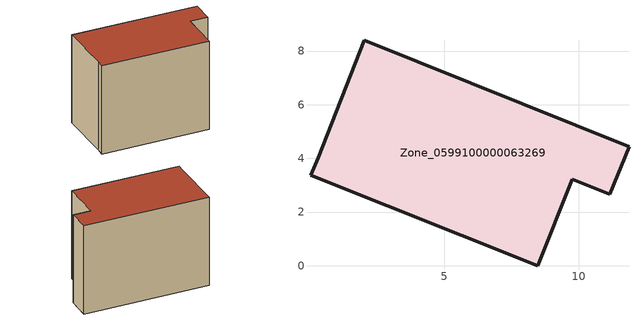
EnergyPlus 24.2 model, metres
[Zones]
Zone_0599100000063269
 floor ground (C_G): 0.01,3.38 0.29,4.02 2.01,8.4 11.88,4.44 11.17,2.66 9.77,3.22 8.48,0 z0.34
 wall outside (C_F): 11.88,4.44 2.01,8.4 0.29,4.02 0.01,3.38 8.48,0 9.77,3.22 11.17,2.66 11.88,4.44 z0.34:8.08
 roof outside (C_R): 2.01,8.4 0.29,4.02 0.01,3.38 8.48,0 9.77,3.22 11.17,2.66 11.88,4.44 z8.08
[BUILDING]
Pand.0599100000063269: North Axis=0; Terrain=City; Loads Convergence Tolerance Value=0.04; Temperature Convergence Tolerance Value=0.4; Solar Distribution=FullExterior; Maximum Number of Warmup Days=25; Minimum Number of Warmup Days=1
[Site:Location]
Rotterdam.The.Hague.AP_ZH_NLD Design_Conditions: Latitude=51.96; Longitude=4.45; Time Zone=1; Elevation=-4.5
[SITE:GROUNDTEMPERATURE:BUILDINGSURFACE]
18, 18, 18, 18, 18, 18, 18, 18, 18, 18, 18, 18
[MATERIAL] Thermal Absorptance=0.9; Solar Absorptance=0.7; Visible Absorptance=0.7
Name | Roughness | Thickness | Conductivity | Density | Specific Heat
G.TI.1975-1991 | MediumSmooth | 0.15 | 0.288461 | 540 | 1210
F.TI.1975-1991 | Rough | 0.3 | 0.230769 | 1920 | 840
R.TI.1975-1991 | MediumRough | 0.2 | 0.153846 | 1500 | 1000
[CONSTRUCTION]
C_G: G.TI.1975-1991
C_F: F.TI.1975-1991
C_R: R.TI.1975-1991
[ZONE]
Zone_0599100000063269: Type=1; Multiplier=1; Ceiling Height=Autocalculate; Volume=Autocalculate; Floor Area=autocalculate; Part of Total Floor Area=Yes
[ZONEINFILTRATION:DESIGNFLOWRATE]
Infil_Zone_0599100000063269: Zone or ZoneList or Space or SpaceList=Zone_0599100000063269; Schedule=AlwaysOn; Design Flow Rate Calculation Method=Flow/Area; Flow Rate per Floor Area=0.003; Constant Term Coefficient=1; Temperature Term Coefficient=0; Velocity Term Coefficient=0; Velocity Squared Term Coefficient=0
[HVACTEMPLATE:ZONE:IDEALLOADSAIRSYSTEM]
Zone_0599100000063269: Maximum Heating Supply Air Temperature=50; Minimum Cooling Supply Air Temperature=13; Maximum Heating Supply Air Humidity Ratio=0.0156; Minimum Cooling Supply Air Humidity Ratio=0.0077; Heating Limit=NoLimit; Cooling Limit=NoLimit; Dehumidification Control Type=ConstantSensibleHeatRatio; Cooling Sensible Heat Ratio=0.7; Dehumidification Setpoint=60; Humidification Control Type=None; Humidification Setpoint=30; Outdoor Air Method=None; Outdoor Air Flow Rate per Person=0.00944; Outdoor Air Flow Rate per Zone Floor Area=0; Outdoor Air Flow Rate per Zone=0; Demand Controlled Ventilation Type=None; Outdoor Air Economizer Type=NoEconomizer; Heat Recovery Type=None; Sensible Heat Recovery Effectiveness=0.7; Latent Heat Recovery Effectiveness=0.65
[ZONECONTROL:THERMOSTAT]
ThermostatControl_Zone_0599100000063269: Zone or ZoneList=Zone_0599100000063269; Control Type Schedule=DualSetpointControlType; Control 1=Thermostat_Zone_0599100000063269; Temperature Difference Between Cutout And Setpoint=0
[THERMOSTATSETPOINT:DUALSETPOINT]
Thermostat_Zone_0599100000063269: Heating Setpoint Temperature Schedule=HeatingSetpoint_Zone_0599100000063269; Cooling Setpoint Temperature Schedule=CoolingSetpoint_Zone_0599100000063269
[SCHEDULE:COMPACT]
HeatingSetpoint_Zone_0599100000063269: Through: 12/31, For: AllDays, Until: 24:00, 21
CoolingSetpoint_Zone_0599100000063269: Through: 12/31, For: AllDays, Until: 24:00, 24
DualSetpointControlType: Through: 12/31, For: AllDays, Until: 24:00, 4
AlwaysOn: Through: 12/31, For: AllDays, Until: 24:00, 1
